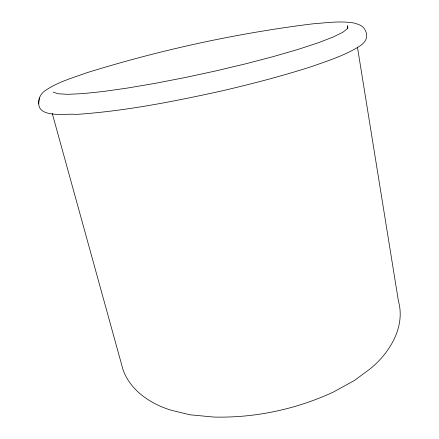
<?xml version="1.0" encoding="UTF-8"?>
<svg xmlns="http://www.w3.org/2000/svg" width="439" height="439" viewBox="0 0 439 439"><rect width="100%" height="100%" fill="white"/><g stroke="black" fill="none" stroke-linecap="round" stroke-linejoin="round"><path stroke-width="0.66" d="M38.637 103.972C38.166 97.639 41.667 92.294 47.143 89.353C58.925 81.731 72.676 77.857 85.77 73.11L87.438 72.545C160.685 49.876 235.979 33.402 312.074 23.931L313.885 23.744C327.165 22.724 340.68 20.776 353.927 23.015C358.224 24.205 363.207 25.627 365.127 30.126C369.117 37.079 365.199 42.874 358.959 46.6C344.192 55.726 327.51 60.95 311.251 66.69C281.728 76.161 251.706 83.948 221.519 90.983C173.575 101.524 125.203 111.111 76.15 114.431C68.094 113.037 35.658 119.315 38.994 101.168M39.066 100.569L39.411 97.875M53.174 92.058L58.036 93.776L67.974 94.33L83.053 93.606L103.039 91.521L127.37 88.074L155.137 83.355L185.121 77.544L215.873 70.904L245.884 63.765L273.689 56.483L298.059 49.404L318.055 42.846L333.097 37.052L342.941 32.206L347.65 28.409L347.496 25.703L347.924 28.326M52.246 113.41L123.057 369.814C130.592 390.798 150.868 404.143 171.419 410.289L190.005 414.795L213.683 417.05C254.779 418.093 295.968 409.357 333.261 392.109L354.449 380.476L370.286 368.749C389.783 352.857 405.696 326.803 398.403 300.924L357.434 47.11"/></g></svg>
